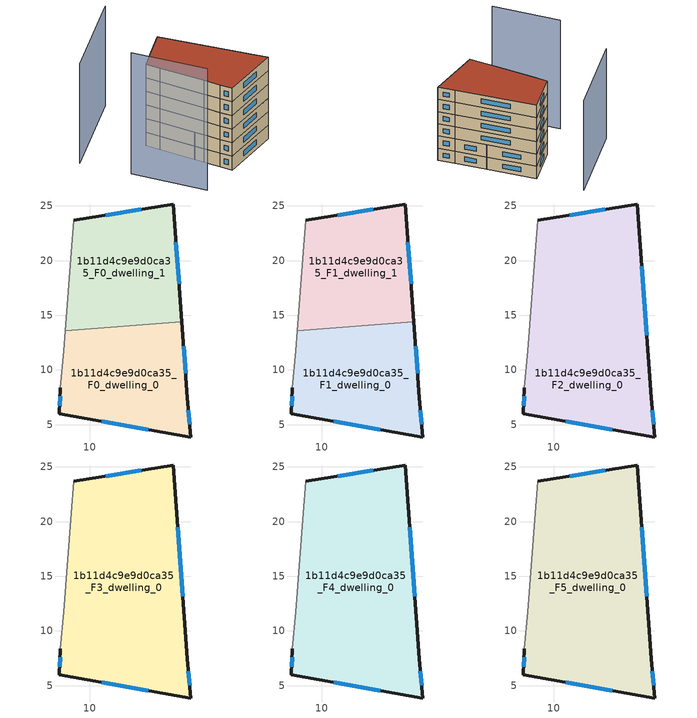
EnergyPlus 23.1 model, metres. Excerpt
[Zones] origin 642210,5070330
1b11d4c9e9d0ca35_F0_dwelling_0
 floor ground (EU_floor_Construction): 18.4,14.39 18.91,7.46 19.21,3.86 7.2,5.96 7.3,8.36 7.6,11.77 7.74,13.6 z0
 wall outside (EU_wall_Construction): 7.3,8.36 7.2,5.96 19.21,3.86 18.91,7.46 18.4,14.39 z0:3
 wall adiabatic (EU_wall_Construction): 7.74,13.6 7.6,11.77 7.3,8.36 z0:3
 wall to 1b11d4c9e9d0ca35_F0_dwelling_1 (EU_wall_Construction): 18.4,14.39 7.74,13.6 z0:3
 window (EU_Window_Construction): 18.74,9.7 18.56,12.16 / 19.11,5.02 19,6.3 / 11.07,5.28 15.33,4.54 / 7.27,7.59 7.23,6.74 z0.97:2.03
1b11d4c9e9d0ca35_F0_dwelling_1
 floor ground (EU_floor_Construction): 17.61,25.17 18.4,14.39 7.74,13.6 8.3,20.77 8.51,23.67 z0
 wall outside (EU_wall_Construction): 18.4,14.39 17.61,25.17 8.51,23.67 z0:3
 wall adiabatic (EU_wall_Construction): 8.51,23.67 8.3,20.77 7.74,13.6 z0:3
 window (EU_Window_Construction): 18.15,17.87 17.87,21.7 / 14.67,24.69 11.44,24.16 z0.97:2.03
1b11d4c9e9d0ca35_F1_dwelling_0
 floor to 1b11d4c9e9d0ca35_F0_dwelling_0 (EU_floor_Construction): 18.4,14.39 18.91,7.46 19.21,3.86 7.2,5.96 7.3,8.36 7.6,11.77 7.74,13.6 z3
 wall outside (EU_wall_Construction): 7.3,8.36 7.2,5.96 19.21,3.86 18.91,7.46 18.4,14.39 z3:6
 wall adiabatic (EU_wall_Construction): 7.74,13.6 7.6,11.77 7.3,8.36 z3:6
 wall to 1b11d4c9e9d0ca35_F1_dwelling_1 (EU_wall_Construction): 18.4,14.39 7.74,13.6 z3:6
 window (EU_Window_Construction): 18.74,9.7 18.56,12.16 / 19.11,5.02 19,6.3 / 11.07,5.28 15.33,4.54 / 7.27,7.59 7.23,6.74 z3.97:5.03
1b11d4c9e9d0ca35_F1_dwelling_1
 floor to 1b11d4c9e9d0ca35_F0_dwelling_1 (EU_floor_Construction): 17.61,25.17 18.4,14.39 7.74,13.6 8.3,20.77 8.5,23.67 z3
 wall outside (EU_wall_Construction): 18.4,14.39 17.61,25.17 8.51,23.67 z3:6
 wall adiabatic (EU_wall_Construction): 8.51,23.67 8.3,20.77 7.74,13.6 z3:6
 window (EU_Window_Construction): 18.15,17.87 17.87,21.7 / 14.67,24.69 11.44,24.16 z3.97:5.03
1b11d4c9e9d0ca35_F2_dwelling_0
 floor to 1b11d4c9e9d0ca35_F1_dwelling_0 (EU_floor_Construction): 18.4,14.39 18.91,7.46 19.21,3.86 7.2,5.96 7.3,8.36 7.6,11.77 7.74,13.6 z6
 floor to 1b11d4c9e9d0ca35_F1_dwelling_1 (EU_floor_Construction): 17.61,25.17 18.4,14.39 7.74,13.6 8.3,20.77 8.5,23.67 z6
 wall outside (EU_wall_Construction): 7.3,8.36 7.2,5.96 19.21,3.86 18.91,7.46 17.61,25.17 8.51,23.67 z6:9
 wall adiabatic (EU_wall_Construction): 8.51,23.67 8.3,20.77 7.6,11.77 7.3,8.36 z6:9
 window (EU_Window_Construction): 14.67,24.69 11.44,24.16 / 18.49,13.17 18.03,19.46 / 19.11,5.02 19,6.3 / 11.07,5.28 15.33,4.54 / 7.27,7.59 7.23,6.74 z6.97:8.03
1b11d4c9e9d0ca35_F3_dwelling_0
 floor to 1b11d4c9e9d0ca35_F2_dwelling_0 (EU_floor_Construction): 17.61,25.17 18.91,7.46 19.21,3.86 7.2,5.96 7.3,8.36 7.6,11.77 8.3,20.77 8.5,23.67 z9
 wall outside (EU_wall_Construction): 7.3,8.36 7.2,5.96 19.21,3.86 18.91,7.46 17.61,25.17 8.51,23.67 z9:12
 wall adiabatic (EU_wall_Construction): 8.51,23.67 8.3,20.77 7.6,11.77 7.3,8.36 z9:12
 window (EU_Window_Construction): 14.67,24.69 11.44,24.16 / 18.49,13.17 18.03,19.46 / 19.11,5.02 19,6.3 / 11.07,5.28 15.33,4.54 / 7.27,7.59 7.23,6.74 z9.97:11.03
1b11d4c9e9d0ca35_F4_dwelling_0
 floor to 1b11d4c9e9d0ca35_F3_dwelling_0 (EU_floor_Construction): 17.61,25.17 18.91,7.46 19.21,3.86 7.2,5.96 7.3,8.36 7.6,11.77 8.3,20.77 8.5,23.67 z12
 wall outside (EU_wall_Construction): 7.3,8.36 7.2,5.96 19.21,3.86 18.91,7.46 17.61,25.17 8.51,23.67 z12:15
 wall adiabatic (EU_wall_Construction): 8.51,23.67 8.3,20.77 7.6,11.77 7.3,8.36 z12:15
 window (EU_Window_Construction): 14.67,24.69 11.44,24.16 / 18.49,13.17 18.03,19.46 / 19.11,5.02 19,6.3 / 11.07,5.28 15.33,4.54 / 7.27,7.59 7.23,6.74 z12.97:14.03
1b11d4c9e9d0ca35_F5_dwelling_0
 floor to 1b11d4c9e9d0ca35_F4_dwelling_0 (EU_floor_Construction): 17.61,25.17 18.91,7.46 19.21,3.86 7.2,5.96 7.3,8.36 7.6,11.77 8.3,20.77 8.5,23.67 z15
 wall outside (EU_wall_Construction): 7.3,8.36 7.2,5.96 19.21,3.86 18.91,7.46 17.61,25.17 8.51,23.67 z15:18
 wall adiabatic (EU_wall_Construction): 8.51,23.67 8.3,20.77 7.6,11.77 7.3,8.36 z15:18
 window (EU_Window_Construction): 14.67,24.69 11.44,24.16 / 18.49,13.17 18.03,19.46 / 19.11,5.02 19,6.3 / 11.07,5.28 15.33,4.54 / 7.27,7.59 7.23,6.74 z15.97:17.03
 roof outside (EU_roof_Construction): 19.21,3.86 18.91,7.46 17.61,25.17 8.51,23.67 8.3,20.77 7.6,11.77 7.3,8.36 7.2,5.96 z18
shading: -1.1,22.58 -0.64,7.65 z0:26.7; 17.83,35.59 -1.51,32.57 z0:22
[Building]
EU S2 Campaign: North Axis=0; Terrain=City; Solar Distribution=FullExterior
[Site:Location]
Lyon-Bron: Latitude=45.75; Longitude=5; Time Zone=1; Elevation=198
[SizingPeriod:WeatherFileDays]
AnnualSizingPeriod: Begin Month=1; Begin Day of Month=1; End Month=12; End Day of Month=31; Day of Week for Start Day=Monday; Use Weather File Daylight Saving Period=No; Use Weather File Rain and Snow Indicators=No
[MATERIAL]
EU_InternalMass_Material: Roughness=MediumRough; Thickness=0.1; Conductivity=1; Density=1800; Specific Heat=900; Thermal Absorptance=0.9; Solar Absorptance=0.7; Visible Absorptance=0.7
[MATERIAL:NOMASS] Roughness=MediumRough; Thermal Absorptance=0.9; Solar Absorptance=0.7; Visible Absorptance=0.7
Name | Thermal Resistance
EU_wall_NoMass | 2.20426
EU_roof_NoMass | 1.82421
EU_floor_NoMass | 2.14752
[WINDOWMATERIAL:SIMPLEGLAZINGSYSTEM]
EU_Window_SimpleGlazing: UFactor=2.59914; Solar Heat Gain Coefficient=0.76; Visible Transmittance=0.76
[CONSTRUCTION]
EU_wall_Construction: EU_wall_NoMass
EU_roof_Construction: EU_roof_NoMass
EU_floor_Construction: EU_floor_NoMass
EU_InternalMass_Construction: EU_InternalMass_Material
EU_Window_Construction: EU_Window_SimpleGlazing
[ZONE] Type=1; Multiplier=1; Ceiling Height=autocalculate; Floor Area=autocalculate; Part of Total Floor Area=Yes
Name | Volume
1b11d4c9e9d0ca35_F0_dwelling_0; 1b11d4c9e9d0ca35_F1_dwelling_0 | 308.951
1b11d4c9e9d0ca35_F2_dwelling_0 | 617.894
1b11d4c9e9d0ca35_F3_dwelling_0; 1b11d4c9e9d0ca35_F4_dwelling_0; 1b11d4c9e9d0ca35_F5_dwelling_0 | 617.895
1b11d4c9e9d0ca35_F0_dwelling_1; 1b11d4c9e9d0ca35_F1_dwelling_1 | 308.952
[INTERNALMASS] Construction=EU_InternalMass_Construction
Name | Zone or ZoneList | Surface Area
1b11d4c9e9d0ca35_F0_dwelling_0_EU_InternalMass | 1b11d4c9e9d0ca35_F0_dwelling_0 | 102.984
1b11d4c9e9d0ca35_F0_dwelling_1_EU_InternalMass | 1b11d4c9e9d0ca35_F0_dwelling_1 | 102.984
1b11d4c9e9d0ca35_F1_dwelling_0_EU_InternalMass | 1b11d4c9e9d0ca35_F1_dwelling_0 | 102.984
1b11d4c9e9d0ca35_F1_dwelling_1_EU_InternalMass | 1b11d4c9e9d0ca35_F1_dwelling_1 | 102.984
1b11d4c9e9d0ca35_F2_dwelling_0_EU_InternalMass | 1b11d4c9e9d0ca35_F2_dwelling_0 | 205.965
1b11d4c9e9d0ca35_F3_dwelling_0_EU_InternalMass | 1b11d4c9e9d0ca35_F3_dwelling_0 | 205.965
1b11d4c9e9d0ca35_F4_dwelling_0_EU_InternalMass | 1b11d4c9e9d0ca35_F4_dwelling_0 | 205.965
1b11d4c9e9d0ca35_F5_dwelling_0_EU_InternalMass | 1b11d4c9e9d0ca35_F5_dwelling_0 | 205.965
[OTHEREQUIPMENT] Fuel Type=Electricity; Design Level Calculation Method=Watts/Area; Power per Zone Floor Area=1; Fraction Latent=0; Fraction Radiant=0; Fraction Lost=0; Carbon Dioxide Generation Rate=0; EndUse Subcategory=EU_Step8_InternalGains
Name | Zone or ZoneList or Space or SpaceList | Schedule
EU_Step8_InternalGain_1b11d4c9e9d0ca35_F0_dwelling_0_f000 | 1b11d4c9e9d0ca35_F0_dwelling_0 | EU_Step8_GainSchedule_1b11d4c9e9d0ca35_F0_dwelling_0_f000
EU_Step8_InternalGain_1b11d4c9e9d0ca35_F0_dwelling_1_f000 | 1b11d4c9e9d0ca35_F0_dwelling_1 | EU_Step8_GainSchedule_1b11d4c9e9d0ca35_F0_dwelling_1_f000
EU_Step8_InternalGain_1b11d4c9e9d0ca35_F1_dwelling_0_f000 | 1b11d4c9e9d0ca35_F1_dwelling_0 | EU_Step8_GainSchedule_1b11d4c9e9d0ca35_F1_dwelling_0_f000
EU_Step8_InternalGain_1b11d4c9e9d0ca35_F1_dwelling_1_f000 | 1b11d4c9e9d0ca35_F1_dwelling_1 | EU_Step8_GainSchedule_1b11d4c9e9d0ca35_F1_dwelling_1_f000
EU_Step8_InternalGain_1b11d4c9e9d0ca35_F2_dwelling_0_f000 | 1b11d4c9e9d0ca35_F2_dwelling_0 | EU_Step8_GainSchedule_1b11d4c9e9d0ca35_F2_dwelling_0_f000
EU_Step8_InternalGain_1b11d4c9e9d0ca35_F3_dwelling_0_f000 | 1b11d4c9e9d0ca35_F3_dwelling_0 | EU_Step8_GainSchedule_1b11d4c9e9d0ca35_F3_dwelling_0_f000
EU_Step8_InternalGain_1b11d4c9e9d0ca35_F4_dwelling_0_f000 | 1b11d4c9e9d0ca35_F4_dwelling_0 | EU_Step8_GainSchedule_1b11d4c9e9d0ca35_F4_dwelling_0_f000
EU_Step8_InternalGain_1b11d4c9e9d0ca35_F5_dwelling_0_f000 | 1b11d4c9e9d0ca35_F5_dwelling_0 | EU_Step8_GainSchedule_1b11d4c9e9d0ca35_F5_dwelling_0_f000
[ZONEVENTILATION:DESIGNFLOWRATE] Schedule=EU_AlwaysOn; Design Flow Rate Calculation Method=AirChanges/Hour; Air Changes per Hour=0.567084; Ventilation Type=Natural; Fan Pressure Rise=0; Fan Total Efficiency=1; Constant Term Coefficient=1; Temperature Term Coefficient=0; Velocity Term Coefficient=0; Velocity Squared Term Coefficient=0; Minimum Indoor Temperature=-100; Maximum Indoor Temperature=100; Delta Temperature=-100; Minimum Outdoor Temperature=-100; Maximum Outdoor Temperature=100; Maximum Wind Speed=40
Name | Zone or ZoneList or Space or SpaceList
EU_ConstantAir_1b11d4c9e9d0ca35_F0_dwelling_0 | 1b11d4c9e9d0ca35_F0_dwelling_0
EU_ConstantAir_1b11d4c9e9d0ca35_F0_dwelling_1 | 1b11d4c9e9d0ca35_F0_dwelling_1
EU_ConstantAir_1b11d4c9e9d0ca35_F1_dwelling_0 | 1b11d4c9e9d0ca35_F1_dwelling_0
EU_ConstantAir_1b11d4c9e9d0ca35_F1_dwelling_1 | 1b11d4c9e9d0ca35_F1_dwelling_1
EU_ConstantAir_1b11d4c9e9d0ca35_F2_dwelling_0 | 1b11d4c9e9d0ca35_F2_dwelling_0
EU_ConstantAir_1b11d4c9e9d0ca35_F3_dwelling_0 | 1b11d4c9e9d0ca35_F3_dwelling_0
EU_ConstantAir_1b11d4c9e9d0ca35_F4_dwelling_0 | 1b11d4c9e9d0ca35_F4_dwelling_0
EU_ConstantAir_1b11d4c9e9d0ca35_F5_dwelling_0 | 1b11d4c9e9d0ca35_F5_dwelling_0
[HVACTEMPLATE:THERMOSTAT] Constant Heating Setpoint=20; Constant Cooling Setpoint=50
EU_HeatOnly_1b11d4c9e9d0ca35_F0_dwelling_0; EU_HeatOnly_1b11d4c9e9d0ca35_F0_dwelling_1; EU_HeatOnly_1b11d4c9e9d0ca35_F1_dwelling_0; EU_HeatOnly_1b11d4c9e9d0ca35_F1_dwelling_1; EU_HeatOnly_1b11d4c9e9d0ca35_F2_dwelling_0; EU_HeatOnly_1b11d4c9e9d0ca35_F3_dwelling_0; EU_HeatOnly_1b11d4c9e9d0ca35_F4_dwelling_0; EU_HeatOnly_1b11d4c9e9d0ca35_F5_dwelling_0
[HVACTEMPLATE:ZONE:IDEALLOADSAIRSYSTEM] System Availability Schedule=EU_AlwaysOn; Maximum Heating Supply Air Temperature=50; Minimum Cooling Supply Air Temperature=13; Maximum Heating Supply Air Humidity Ratio=0.0156; Minimum Cooling Supply Air Humidity Ratio=0.0077; Heating Limit=NoLimit; Cooling Limit=NoLimit; Heating Availability Schedule=EU_AlwaysOn; Cooling Availability Schedule=EU_CoolingOff; Dehumidification Control Type=ConstantSensibleHeatRatio; Cooling Sensible Heat Ratio=0.7; Dehumidification Setpoint=60; Humidification Control Type=None; Humidification Setpoint=30; Outdoor Air Method=None; Outdoor Air Flow Rate per Person=0.00944; Outdoor Air Flow Rate per Zone Floor Area=0; Outdoor Air Flow Rate per Zone=0; Demand Controlled Ventilation Type=None; Outdoor Air Economizer Type=NoEconomizer; Heat Recovery Type=None; Sensible Heat Recovery Effectiveness=0.7; Latent Heat Recovery Effectiveness=0.65
Name | Template Thermostat
1b11d4c9e9d0ca35_F0_dwelling_0 | EU_HeatOnly_1b11d4c9e9d0ca35_F0_dwelling_0
1b11d4c9e9d0ca35_F0_dwelling_1 | EU_HeatOnly_1b11d4c9e9d0ca35_F0_dwelling_1
1b11d4c9e9d0ca35_F1_dwelling_0 | EU_HeatOnly_1b11d4c9e9d0ca35_F1_dwelling_0
1b11d4c9e9d0ca35_F1_dwelling_1 | EU_HeatOnly_1b11d4c9e9d0ca35_F1_dwelling_1
1b11d4c9e9d0ca35_F2_dwelling_0 | EU_HeatOnly_1b11d4c9e9d0ca35_F2_dwelling_0
1b11d4c9e9d0ca35_F3_dwelling_0 | EU_HeatOnly_1b11d4c9e9d0ca35_F3_dwelling_0
1b11d4c9e9d0ca35_F4_dwelling_0 | EU_HeatOnly_1b11d4c9e9d0ca35_F4_dwelling_0
1b11d4c9e9d0ca35_F5_dwelling_0 | EU_HeatOnly_1b11d4c9e9d0ca35_F5_dwelling_0
[SIZING:ZONE] Zone Cooling Design Supply Air Temperature Input Method=SupplyAirTemperature; Zone Cooling Design Supply Air Temperature=13; Zone Heating Design Supply Air Temperature Input Method=SupplyAirTemperature; Zone Heating Design Supply Air Temperature=50; Zone Cooling Design Supply Air Humidity Ratio=0.008; Zone Heating Design Supply Air Humidity Ratio=0.008; Cooling Design Air Flow Method=DesignDay; Cooling Design Air Flow Rate=0; Cooling Minimum Air Flow per Zone Floor Area=0.000762; Cooling Minimum Air Flow=0; Cooling Minimum Air Flow Fraction=0.2; Heating Design Air Flow Method=DesignDay; Heating Design Air Flow Rate=0; Heating Maximum Air Flow per Zone Floor Area=0.002032; Heating Maximum Air Flow=0.141576; Heating Maximum Air Flow Fraction=0.3; Account for Dedicated Outdoor Air System=No; Dedicated Outdoor Air System Control Strategy=NeutralSupplyAir; Dedicated Outdoor Air Low Setpoint Temperature for Design=autosize; Dedicated Outdoor Air High Setpoint Temperature for Design=autosize; Zone Load Sizing Method=Sensible Load Only No Latent Load; Zone Latent Cooling Design Supply Air Humidity Ratio Input Method=HumidityRatioDifference; Zone Cooling Design Supply Air Humidity Ratio Difference=0.005; Zone Latent Heating Design Supply Air Humidity Ratio Input Method=HumidityRatioDifference; Zone Humidification Design Supply Air Humidity Ratio Difference=0.005
1b11d4c9e9d0ca35_F0_dwelling_0; 1b11d4c9e9d0ca35_F0_dwelling_1; 1b11d4c9e9d0ca35_F1_dwelling_0; 1b11d4c9e9d0ca35_F1_dwelling_1; 1b11d4c9e9d0ca35_F2_dwelling_0; 1b11d4c9e9d0ca35_F3_dwelling_0; 1b11d4c9e9d0ca35_F4_dwelling_0; 1b11d4c9e9d0ca35_F5_dwelling_0
[SCHEDULE:CONSTANT]
Name | Hourly Value
EU_AlwaysOn | 1
EU_CoolingOff | 0
[SCHEDULE:FILE] Column Number=1; Rows to Skip at Top=0; Number of Hours of Data=8760; Column Separator=Comma; Interpolate to Timestep=No; Minutes per Item=60; Adjust Schedule for Daylight Savings=Yes
Name | File
EU_Step8_GainSchedule_1b11d4c9e9d0ca35_F0_dwelling_0_f000 | ../../schedules/1b11d4c9e9d0ca35/1b11d4c9e9d0ca35_F0_dwelling_0_f000_gain.csv
EU_Step8_GainSchedule_1b11d4c9e9d0ca35_F0_dwelling_1_f000 | ../../schedules/1b11d4c9e9d0ca35/1b11d4c9e9d0ca35_F0_dwelling_1_f000_gain.csv
EU_Step8_GainSchedule_1b11d4c9e9d0ca35_F1_dwelling_0_f000 | ../../schedules/1b11d4c9e9d0ca35/1b11d4c9e9d0ca35_F1_dwelling_0_f000_gain.csv
EU_Step8_GainSchedule_1b11d4c9e9d0ca35_F1_dwelling_1_f000 | ../../schedules/1b11d4c9e9d0ca35/1b11d4c9e9d0ca35_F1_dwelling_1_f000_gain.csv
EU_Step8_GainSchedule_1b11d4c9e9d0ca35_F2_dwelling_0_f000 | ../../schedules/1b11d4c9e9d0ca35/1b11d4c9e9d0ca35_F2_dwelling_0_f000_gain.csv
EU_Step8_GainSchedule_1b11d4c9e9d0ca35_F3_dwelling_0_f000 | ../../schedules/1b11d4c9e9d0ca35/1b11d4c9e9d0ca35_F3_dwelling_0_f000_gain.csv
EU_Step8_GainSchedule_1b11d4c9e9d0ca35_F4_dwelling_0_f000 | ../../schedules/1b11d4c9e9d0ca35/1b11d4c9e9d0ca35_F4_dwelling_0_f000_gain.csv
EU_Step8_GainSchedule_1b11d4c9e9d0ca35_F5_dwelling_0_f000 | ../../schedules/1b11d4c9e9d0ca35/1b11d4c9e9d0ca35_F5_dwelling_0_f000_gain.csv
